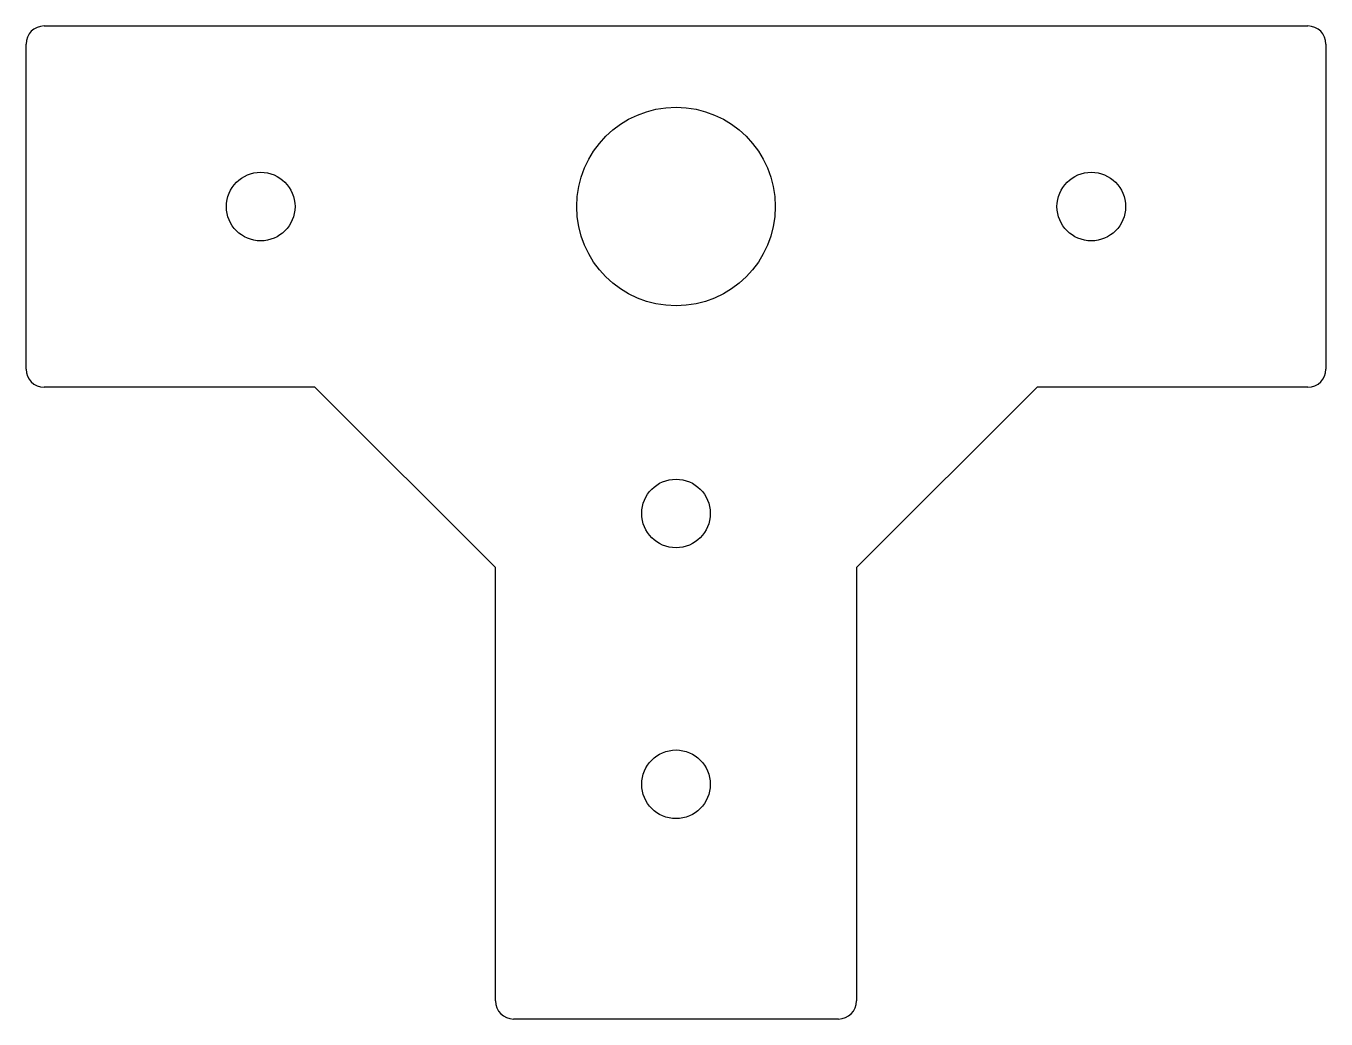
# Model space of a CAD drawing. Header units: millimetres. Extents: x -36 to 36, y -45 to 10.
import ezdxf

# ---------------------------------------------------------------- set-up
doc = ezdxf.new("R2010")
doc.units = ezdxf.units.MM

msp = doc.modelspace()

# ---------------------------------------------------------------- linework, layer by layer
at = {"color": 7, "linetype": 'Continuous', "lineweight": 25}
for p, q in [((-35, 10), (35, 10)), ((-36, -9), (-36, 9)), ((36, 9), (36, -9)), ((-20, -10), (-35, -10)), ((-20, -10), (-10, -20)), ((10, -20), (20, -10)), ((35, -10), (20, -10)), ((-10, -44), (-10, -20)), ((10, -20), (10, -44)), ((9, -45), (-9, -45))]:
    msp.add_line(p, q, dxfattribs=at)
for centre, radius in [((0, 0), 5.5), ((-23, 0), 1.9), ((23, 0), 1.9), ((0, -17), 1.9), ((0, -32), 1.9)]:
    msp.add_circle(centre, radius, dxfattribs=at)
for centre, start, end in [((-35, 9), 90, 180), ((35, 9), 0, 90), ((-35, -9), 180, 270), ((35, -9), 270, 0), ((-9, -44), 180, 270), ((9, -44), 270, 0)]:
    msp.add_arc(centre, 1, start, end, dxfattribs=at)

doc.saveas('drawing.dxf')
